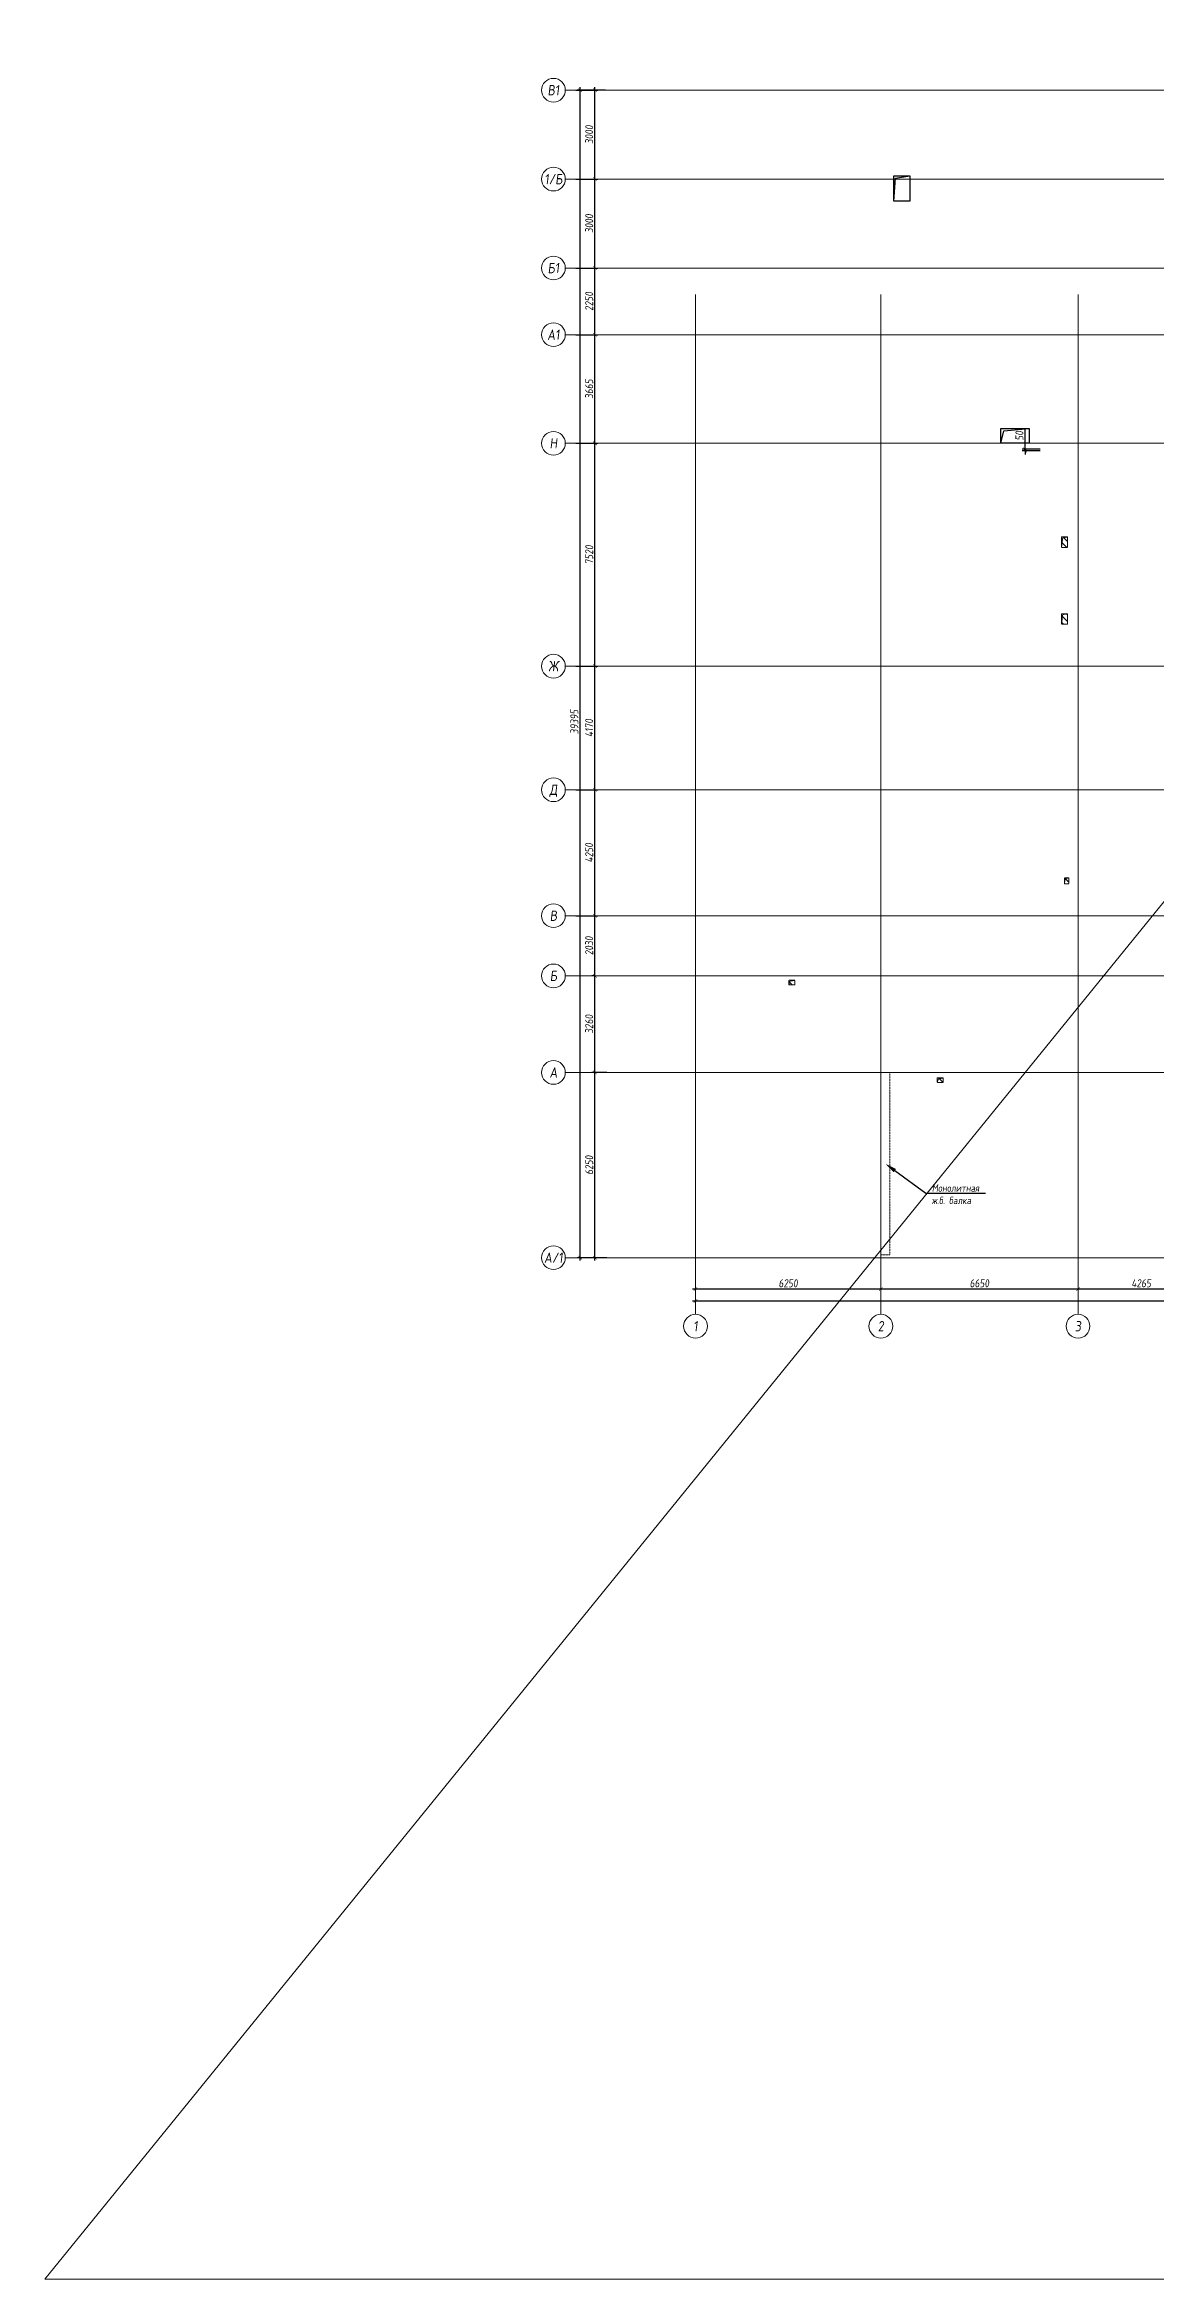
# Model space of a CAD drawing. Header units: millimetres. Extents: x -233751 to 529254, y -907864 to 285890.
# Drawn here: x -233751 to -196299, y 20733 to 96137 of the extents above; entities that cross this region are included whole.
import ezdxf
from ezdxf import colors
from ezdxf.entities.mleader import LeaderData, LeaderLine
from ezdxf.enums import TextEntityAlignment as Align
from ezdxf.math import Vec2, Vec3

# ---------------------------------------------------------------- set-up
doc = ezdxf.new("R2010")
doc.units = ezdxf.units.MM
doc.linetypes.add('ADSK_Штриховая_ш2 п1', pattern=[3, 2, -1])
doc.linetypes.add('осевая', pattern=[2, 1.25, -0.25, 0.25, -0.25])
doc.layers.get('0').update_dxf_attribs({"lineweight": 30})
doc.layers.get('Defpoints').update_dxf_attribs({"lineweight": 0})
for name, color, linetype, lineweight in [('КР_БалкиЖБ', 7, 'ADSK_Штриховая_ш2 п1', 5), ('КР_Новые отверстия', 5, 'Continuous', 30), ('КР_Оси', 7, 'Continuous', 5), ('КР_Размеры отверстия', 7, 'Continuous', 5), ('КР_Сущ отверстия', 6, 'Continuous', 15), ('КР_Тонкая', 250, 'Continuous', 0)]:
    doc.layers.add(name, color=color, linetype=linetype, lineweight=lineweight)
doc.styles.add('ISOCPEUR', font='isocpeur.ttf', dxfattribs={"width": 0.85, "oblique": 7})
doc.dimstyles.new('R_100', dxfattribs={"dimtxt": 270, "dimasz": 120, "dimexe": 100, "dimexo": 100, "dimgap": 60, "dimtad": 1, "dimdec": 0, "dimrnd": 5, "dimzin": 0, "dimdsep": 46, "dimtxsty": 'ISOCPEUR', "dimblk": 'ARCHTICK', "dimcen": 0, "dimdle": 100, "dimclrd": 256, "dimclre": 256, "dimclrt": 256, "dimadec": 0, "dimazin": 0, "dimtfac": 2, "dimtdec": 0, "dimtmove": 0, "dimatfit": 3, "dimfxl": 1, "dimtvp": 3, "dimtfill": 1, "dimtolj": 1, "dimtzin": 0, "dimarcsym": 0})

# ---------------------------------------------------------------- blocks, each defined once
blk = doc.blocks.new('*U2082')
at = {"color": 0, "linetype": 'Continuous', "lineweight": -2}
blk.add_line((-74924, 0), (-75424, 0), dxfattribs=at)
at = {"color": 0, "linetype": 'ByBlock', "lineweight": -2, "ltscale": 10}
blk.add_line((0, 0), (-74924, 0), dxfattribs=at)
at = {"color": 0, "linetype": 'Continuous', "lineweight": -2}
blk.add_circle((-75824, 0), 400, dxfattribs=at)
at = {"color": 0, "linetype": 'Continuous', "lineweight": -2, "style": 'ISOCPEUR', "oblique": 7, "width": 0.856383}
blk.add_text('А', height=347, dxfattribs=at).set_placement((-75824, 0), align=Align.MIDDLE_CENTER)
blk = doc.blocks.new('*U2083')
at = {"color": 0, "linetype": 'Continuous', "lineweight": -2}
blk.add_line((-74924, 0), (-75424, 0), dxfattribs=at)
at = {"color": 0, "linetype": 'ByBlock', "lineweight": -2, "ltscale": 10}
blk.add_line((0, 0), (-74924, 0), dxfattribs=at)
at = {"color": 0, "linetype": 'Continuous', "lineweight": -2}
blk.add_circle((-75824, 0), 400, dxfattribs=at)
at = {"color": 0, "linetype": 'Continuous', "lineweight": -2, "style": 'ISOCPEUR', "oblique": 7, "width": 0.856383}
blk.add_text('Б', height=347, dxfattribs=at).set_placement((-75824, 0), align=Align.MIDDLE_CENTER)
blk = doc.blocks.new('*U2084')
at = {"color": 0, "linetype": 'Continuous', "lineweight": -2}
blk.add_line((-74924, 0), (-75424, 0), dxfattribs=at)
at = {"color": 0, "linetype": 'ByBlock', "lineweight": -2, "ltscale": 10}
blk.add_line((0, 0), (-74924, 0), dxfattribs=at)
at = {"color": 0, "linetype": 'Continuous', "lineweight": -2}
blk.add_circle((-75824, 0), 400, dxfattribs=at)
at = {"color": 0, "linetype": 'Continuous', "lineweight": -2, "style": 'ISOCPEUR', "oblique": 7, "width": 0.856383}
blk.add_text('В', height=347, dxfattribs=at).set_placement((-75824, 0), align=Align.MIDDLE_CENTER)
blk = doc.blocks.new('*U2085')
at = {"color": 0, "linetype": 'Continuous', "lineweight": -2}
blk.add_line((-74924, 0), (-75424, 0), dxfattribs=at)
at = {"color": 0, "linetype": 'ByBlock', "lineweight": -2, "ltscale": 10}
blk.add_line((0, 0), (-74924, 0), dxfattribs=at)
at = {"color": 0, "linetype": 'Continuous', "lineweight": -2}
blk.add_circle((-75824, 0), 400, dxfattribs=at)
at = {"color": 0, "linetype": 'Continuous', "lineweight": -2, "style": 'ISOCPEUR', "oblique": 7, "width": 0.856383}
blk.add_text('Д', height=347, dxfattribs=at).set_placement((-75824, 0), align=Align.MIDDLE_CENTER)
blk = doc.blocks.new('*U2086')
at = {"color": 0, "linetype": 'Continuous', "lineweight": -2}
blk.add_line((-74924, 0), (-75424, 0), dxfattribs=at)
at = {"color": 0, "linetype": 'ByBlock', "lineweight": -2, "ltscale": 10}
blk.add_line((0, 0), (-74924, 0), dxfattribs=at)
at = {"color": 0, "linetype": 'Continuous', "lineweight": -2}
blk.add_circle((-75824, 0), 400, dxfattribs=at)
at = {"color": 0, "linetype": 'Continuous', "lineweight": -2, "style": 'ISOCPEUR', "oblique": 7, "width": 0.856383}
blk.add_text('Ж', height=347, dxfattribs=at).set_placement((-75824, 0), align=Align.MIDDLE_CENTER)
blk = doc.blocks.new('*U2087')
at = {"color": 0, "linetype": 'Continuous', "lineweight": -2}
blk.add_line((-74924, 0), (-75424, 0), dxfattribs=at)
at = {"color": 0, "linetype": 'ByBlock', "lineweight": -2, "ltscale": 10}
blk.add_line((0, 0), (-74924, 0), dxfattribs=at)
at = {"color": 0, "linetype": 'Continuous', "lineweight": -2}
blk.add_circle((-75824, 0), 400, dxfattribs=at)
at = {"color": 0, "linetype": 'Continuous', "lineweight": -2, "style": 'ISOCPEUR', "oblique": 7, "width": 0.856383}
blk.add_text('Н', height=347, dxfattribs=at).set_placement((-75824, 0), align=Align.MIDDLE_CENTER)
blk = doc.blocks.new('*U2088')
at = {"color": 0, "linetype": 'Continuous', "lineweight": -2}
blk.add_line((-74924, 0), (-75424, 0), dxfattribs=at)
at = {"color": 0, "linetype": 'ByBlock', "lineweight": -2, "ltscale": 10}
blk.add_line((0, 0), (-74924, 0), dxfattribs=at)
at = {"color": 0, "linetype": 'Continuous', "lineweight": -2}
blk.add_circle((-75824, 0), 400, dxfattribs=at)
at = {"color": 0, "linetype": 'Continuous', "lineweight": -2, "style": 'ISOCPEUR', "oblique": 7, "width": 0.856383}
blk.add_text('А1', height=347.4, dxfattribs=at).set_placement((-75824, 0), align=Align.MIDDLE_CENTER)
blk = doc.blocks.new('*U2089')
at = {"color": 0, "linetype": 'Continuous', "lineweight": -2}
blk.add_line((-74924, 0), (-75424, 0), dxfattribs=at)
at = {"color": 0, "linetype": 'ByBlock', "lineweight": -2, "ltscale": 10}
blk.add_line((0, 0), (-74924, 0), dxfattribs=at)
at = {"color": 0, "linetype": 'Continuous', "lineweight": -2}
blk.add_circle((-75824, 0), 400, dxfattribs=at)
at = {"color": 0, "linetype": 'Continuous', "lineweight": -2, "style": 'ISOCPEUR', "oblique": 7, "width": 0.856383}
blk.add_text('Б1', height=347.4, dxfattribs=at).set_placement((-75824, 0), align=Align.MIDDLE_CENTER)
blk = doc.blocks.new('*U2090')
at = {"color": 0, "linetype": 'Continuous', "lineweight": -2}
blk.add_line((-74924, 0), (-75424, 0), dxfattribs=at)
at = {"color": 0, "linetype": 'ByBlock', "lineweight": -2, "ltscale": 10}
blk.add_line((0, 0), (-74924, 0), dxfattribs=at)
at = {"color": 0, "linetype": 'Continuous', "lineweight": -2}
blk.add_circle((-75824, 0), 400, dxfattribs=at)
at = {"color": 0, "linetype": 'Continuous', "lineweight": -2, "style": 'ISOCPEUR', "oblique": 7, "width": 0.856383}
blk.add_text('1/Б', height=347.4, dxfattribs=at).set_placement((-75824, 0), align=Align.MIDDLE_CENTER)
blk = doc.blocks.new('*U2091')
at = {"color": 0, "linetype": 'Continuous', "lineweight": -2}
blk.add_line((-74924, 0), (-75424, 0), dxfattribs=at)
at = {"color": 0, "linetype": 'ByBlock', "lineweight": -2, "ltscale": 10}
blk.add_line((0, 0), (-74924, 0), dxfattribs=at)
at = {"color": 0, "linetype": 'Continuous', "lineweight": -2}
blk.add_circle((-75824, 0), 400, dxfattribs=at)
at = {"color": 0, "linetype": 'Continuous', "lineweight": -2, "style": 'ISOCPEUR', "oblique": 7, "width": 0.856383}
blk.add_text('В1', height=347.4, dxfattribs=at).set_placement((-75824, 0), align=Align.MIDDLE_CENTER)
blk = doc.blocks.new('*U2092')
at = {"color": 0, "linetype": 'Continuous', "lineweight": -2}
blk.add_line((-74924, 0), (-75424, 0), dxfattribs=at)
at = {"color": 0, "linetype": 'ByBlock', "lineweight": -2, "ltscale": 10}
blk.add_line((0, 0), (-74924, 0), dxfattribs=at)
at = {"color": 0, "linetype": 'Continuous', "lineweight": -2}
blk.add_circle((-75824, 0), 400, dxfattribs=at)
at = {"color": 0, "linetype": 'Continuous', "lineweight": -2, "style": 'ISOCPEUR', "oblique": 7, "width": 0.856383}
blk.add_text('А/1', height=347.4, dxfattribs=at).set_placement((-75824, 0), align=Align.MIDDLE_CENTER)
blk = doc.blocks.new('*U2093')
at = {"color": 0, "linetype": 'ByBlock', "lineweight": -2, "ltscale": 10}
blk.add_line((0, 0), (0, -34307), dxfattribs=at)
at = {"color": 0, "linetype": 'Continuous', "lineweight": -2}
blk.add_line((0, -34307), (0, -34407), dxfattribs=at)
blk.add_circle((0, -34807), 400, dxfattribs=at)
at = {"color": 0, "linetype": 'Continuous', "lineweight": -2, "style": 'ISOCPEUR', "oblique": 7, "width": 0.856383}
blk.add_text('1', height=347, dxfattribs=at).set_placement((0, -34807), align=Align.MIDDLE_CENTER)
blk = doc.blocks.new('*U2094')
at = {"color": 0, "linetype": 'ByBlock', "lineweight": -2, "ltscale": 10}
blk.add_line((0, 0), (0, -34307), dxfattribs=at)
at = {"color": 0, "linetype": 'Continuous', "lineweight": -2}
blk.add_line((0, -34307), (0, -34407), dxfattribs=at)
blk.add_circle((0, -34807), 400, dxfattribs=at)
at = {"color": 0, "linetype": 'Continuous', "lineweight": -2, "style": 'ISOCPEUR', "oblique": 7, "width": 0.856383}
blk.add_text('2', height=347, dxfattribs=at).set_placement((0, -34807), align=Align.MIDDLE_CENTER)
blk = doc.blocks.new('*U2095')
at = {"color": 0, "linetype": 'ByBlock', "lineweight": -2, "ltscale": 10}
blk.add_line((0, 0), (0, -34307), dxfattribs=at)
at = {"color": 0, "linetype": 'Continuous', "lineweight": -2}
blk.add_line((0, -34307), (0, -34407), dxfattribs=at)
blk.add_circle((0, -34807), 400, dxfattribs=at)
at = {"color": 0, "linetype": 'Continuous', "lineweight": -2, "style": 'ISOCPEUR', "oblique": 7, "width": 0.856383}
blk.add_text('3', height=347, dxfattribs=at).set_placement((0, -34807), align=Align.MIDDLE_CENTER)
blk = doc.blocks.new('_ArchTick')
at = {"color": 0, "linetype": 'ByBlock', "const_width": 0.15}
blk.add_lwpolyline([(-0.5, -0.5), (0.5, 0.5)], dxfattribs=at)
blk = doc.blocks.new('*D752')
at = {"layer": 'Defpoints', "color": 0, "transparency": 16777216}
for p in [(-215195, 61456), (-214692, 61456), (-214692, 55206)]:
    blk.add_point(p, dxfattribs=at)
at = {"layer": 'КР_Оси', "lineweight": -2, "transparency": 16777216}
for p, q in [((-214792, 61456), (-215295, 61456)), ((-215195, 55106), (-215195, 61556)), ((-214792, 55206), (-215295, 55206))]:
    blk.add_line(p, q, dxfattribs=at)
at = {"layer": 'КР_Оси', "lineweight": -2, "transparency": 16777216, "xscale": 120, "yscale": 120, "zscale": 120}
for p, rotation in [((-215195, 61456), 90), ((-215195, 55206), 270)]:
    blk.add_blockref('_ArchTick', p, dxfattribs=dict(at, rotation=rotation))
at = {"layer": 'КР_Оси', "transparency": 16777216, "insert": (-215390, 58331), "char_height": 270, "attachment_point": 5, "rotation": 90, "style": 'ISOCPEUR', "bg_fill": 3, "box_fill_scale": 1.1, "bg_fill_color": 256, "bg_fill_true_color": 13158600, "bg_fill_transparency": 0}
blk.add_mtext('\\A1;6250', dxfattribs=at)
blk = doc.blocks.new('*D753')
at = {"layer": 'Defpoints', "color": 0, "transparency": 16777216}
for p in [(-215695, 94601), (-214742, 94601), (-214692, 55206)]:
    blk.add_point(p, dxfattribs=at)
at = {"layer": 'КР_Оси', "lineweight": -2, "transparency": 16777216}
for p, q in [((-214842, 94601), (-215795, 94601)), ((-215695, 55106), (-215695, 94701)), ((-214792, 55206), (-215795, 55206))]:
    blk.add_line(p, q, dxfattribs=at)
at = {"layer": 'КР_Оси', "lineweight": -2, "transparency": 16777216, "xscale": 120, "yscale": 120, "zscale": 120}
for p, rotation in [((-215695, 94601), 90), ((-215695, 55206), 270)]:
    blk.add_blockref('_ArchTick', p, dxfattribs=dict(at, rotation=rotation))
at = {"layer": 'КР_Оси', "transparency": 16777216, "insert": (-215890, 73288), "char_height": 270, "attachment_point": 5, "rotation": 90, "style": 'ISOCPEUR', "bg_fill": 3, "box_fill_scale": 1.1, "bg_fill_color": 256, "bg_fill_true_color": 13158600, "bg_fill_transparency": 0}
blk.add_mtext('\\A1;39395', dxfattribs=at)
blk = doc.blocks.new('*D754')
at = {"layer": 'Defpoints', "color": 0, "transparency": 16777216}
for p in [(-215195, 64716), (-215095, 64716), (-214692, 61456)]:
    blk.add_point(p, dxfattribs=at)
at = {"layer": 'КР_Оси', "lineweight": -2, "transparency": 16777216}
for p, q in [((-215195, 64716), (-215295, 64716)), ((-215195, 61356), (-215195, 64816)), ((-214792, 61456), (-215295, 61456))]:
    blk.add_line(p, q, dxfattribs=at)
at = {"layer": 'КР_Оси', "lineweight": -2, "transparency": 16777216, "xscale": 120, "yscale": 120, "zscale": 120}
for p, rotation in [((-215195, 64716), 90), ((-215195, 61456), 270)]:
    blk.add_blockref('_ArchTick', p, dxfattribs=dict(at, rotation=rotation))
at = {"layer": 'КР_Оси', "transparency": 16777216, "insert": (-215390, 63086), "char_height": 270, "attachment_point": 5, "rotation": 90, "style": 'ISOCPEUR', "bg_fill": 3, "box_fill_scale": 1.1, "bg_fill_color": 256, "bg_fill_true_color": 13158600, "bg_fill_transparency": 0}
blk.add_mtext('\\A1;3260', dxfattribs=at)
blk = doc.blocks.new('*D755')
at = {"layer": 'Defpoints', "color": 0, "transparency": 16777216}
for p in [(-215945, 66746), (-215195, 66746), (-215095, 64716)]:
    blk.add_point(p, dxfattribs=at)
at = {"layer": 'КР_Оси', "lineweight": -2, "transparency": 16777216}
for p, q in [((-215845, 66746), (-215095, 66746)), ((-215195, 64616), (-215195, 66846)), ((-215195, 64716), (-215295, 64716))]:
    blk.add_line(p, q, dxfattribs=at)
at = {"layer": 'КР_Оси', "lineweight": -2, "transparency": 16777216, "xscale": 120, "yscale": 120, "zscale": 120}
for p, rotation in [((-215195, 66746), 90), ((-215195, 64716), 270)]:
    blk.add_blockref('_ArchTick', p, dxfattribs=dict(at, rotation=rotation))
at = {"layer": 'КР_Оси', "transparency": 16777216, "insert": (-215390, 65731), "char_height": 270, "attachment_point": 5, "rotation": 90, "style": 'ISOCPEUR', "bg_fill": 3, "box_fill_scale": 1.1, "bg_fill_color": 256, "bg_fill_true_color": 13158600, "bg_fill_transparency": 0}
blk.add_mtext('\\A1;2030', dxfattribs=at)
blk = doc.blocks.new('*D756')
at = {"layer": 'Defpoints', "color": 0, "transparency": 16777216}
for p in [(-215945, 70996), (-215195, 70996), (-215945, 66746)]:
    blk.add_point(p, dxfattribs=at)
at = {"layer": 'КР_Оси', "lineweight": -2, "transparency": 16777216}
for p, q in [((-215845, 70996), (-215095, 70996)), ((-215195, 66646), (-215195, 71096)), ((-215845, 66746), (-215095, 66746))]:
    blk.add_line(p, q, dxfattribs=at)
at = {"layer": 'КР_Оси', "lineweight": -2, "transparency": 16777216, "xscale": 120, "yscale": 120, "zscale": 120}
for p, rotation in [((-215195, 70996), 90), ((-215195, 66746), 270)]:
    blk.add_blockref('_ArchTick', p, dxfattribs=dict(at, rotation=rotation))
at = {"layer": 'КР_Оси', "transparency": 16777216, "insert": (-215390, 68871), "char_height": 270, "attachment_point": 5, "rotation": 90, "style": 'ISOCPEUR', "bg_fill": 3, "box_fill_scale": 1.1, "bg_fill_color": 256, "bg_fill_true_color": 13158600, "bg_fill_transparency": 0}
blk.add_mtext('\\A1;4250', dxfattribs=at)
blk = doc.blocks.new('*D757')
at = {"layer": 'Defpoints', "color": 0, "transparency": 16777216}
for p in [(-215945, 75166), (-215195, 75166), (-215945, 70996)]:
    blk.add_point(p, dxfattribs=at)
at = {"layer": 'КР_Оси', "lineweight": -2, "transparency": 16777216}
for p, q in [((-215845, 75166), (-215095, 75166)), ((-215195, 70896), (-215195, 75266)), ((-215845, 70996), (-215095, 70996))]:
    blk.add_line(p, q, dxfattribs=at)
at = {"layer": 'КР_Оси', "lineweight": -2, "transparency": 16777216, "xscale": 120, "yscale": 120, "zscale": 120}
for p, rotation in [((-215195, 75166), 90), ((-215195, 70996), 270)]:
    blk.add_blockref('_ArchTick', p, dxfattribs=dict(at, rotation=rotation))
at = {"layer": 'КР_Оси', "transparency": 16777216, "insert": (-215390, 73081), "char_height": 270, "attachment_point": 5, "rotation": 90, "style": 'ISOCPEUR', "bg_fill": 3, "box_fill_scale": 1.1, "bg_fill_color": 256, "bg_fill_true_color": 13158600, "bg_fill_transparency": 0}
blk.add_mtext('\\A1;4170', dxfattribs=at)
blk = doc.blocks.new('*D758')
at = {"layer": 'Defpoints', "color": 0, "transparency": 16777216}
for p in [(-215945, 82686), (-215195, 82686), (-215945, 75166)]:
    blk.add_point(p, dxfattribs=at)
at = {"layer": 'КР_Оси', "lineweight": -2, "transparency": 16777216}
for p, q in [((-215845, 82686), (-215095, 82686)), ((-215195, 75066), (-215195, 82786)), ((-215845, 75166), (-215095, 75166))]:
    blk.add_line(p, q, dxfattribs=at)
at = {"layer": 'КР_Оси', "lineweight": -2, "transparency": 16777216, "xscale": 120, "yscale": 120, "zscale": 120}
for p, rotation in [((-215195, 82686), 90), ((-215195, 75166), 270)]:
    blk.add_blockref('_ArchTick', p, dxfattribs=dict(at, rotation=rotation))
at = {"layer": 'КР_Оси', "transparency": 16777216, "insert": (-215390, 78926), "char_height": 270, "attachment_point": 5, "rotation": 90, "style": 'ISOCPEUR', "bg_fill": 3, "box_fill_scale": 1.1, "bg_fill_color": 256, "bg_fill_true_color": 13158600, "bg_fill_transparency": 0}
blk.add_mtext('\\A1;7520', dxfattribs=at)
blk = doc.blocks.new('*D759')
at = {"layer": 'Defpoints', "color": 0, "transparency": 16777216}
for p in [(-215945, 86351), (-215195, 86351), (-215945, 82686)]:
    blk.add_point(p, dxfattribs=at)
at = {"layer": 'КР_Оси', "lineweight": -2, "transparency": 16777216}
for p, q in [((-215845, 86351), (-215095, 86351)), ((-215195, 82586), (-215195, 86451)), ((-215845, 82686), (-215095, 82686))]:
    blk.add_line(p, q, dxfattribs=at)
at = {"layer": 'КР_Оси', "lineweight": -2, "transparency": 16777216, "xscale": 120, "yscale": 120, "zscale": 120}
for p, rotation in [((-215195, 86351), 90), ((-215195, 82686), 270)]:
    blk.add_blockref('_ArchTick', p, dxfattribs=dict(at, rotation=rotation))
at = {"layer": 'КР_Оси', "transparency": 16777216, "insert": (-215390, 84518), "char_height": 270, "attachment_point": 5, "rotation": 90, "style": 'ISOCPEUR', "bg_fill": 3, "box_fill_scale": 1.1, "bg_fill_color": 256, "bg_fill_true_color": 13158600, "bg_fill_transparency": 0}
blk.add_mtext('\\A1;3665', dxfattribs=at)
blk = doc.blocks.new('*D760')
at = {"layer": 'Defpoints', "color": 0, "transparency": 16777216}
for p in [(-215945, 88601), (-215195, 88601), (-215945, 86351)]:
    blk.add_point(p, dxfattribs=at)
at = {"layer": 'КР_Оси', "lineweight": -2, "transparency": 16777216}
for p, q in [((-215845, 88601), (-215095, 88601)), ((-215195, 86251), (-215195, 88701)), ((-215845, 86351), (-215095, 86351))]:
    blk.add_line(p, q, dxfattribs=at)
at = {"layer": 'КР_Оси', "lineweight": -2, "transparency": 16777216, "xscale": 120, "yscale": 120, "zscale": 120}
for p, rotation in [((-215195, 88601), 90), ((-215195, 86351), 270)]:
    blk.add_blockref('_ArchTick', p, dxfattribs=dict(at, rotation=rotation))
at = {"layer": 'КР_Оси', "transparency": 16777216, "insert": (-215390, 87476), "char_height": 270, "attachment_point": 5, "rotation": 90, "style": 'ISOCPEUR', "bg_fill": 3, "box_fill_scale": 1.1, "bg_fill_color": 256, "bg_fill_true_color": 13158600, "bg_fill_transparency": 0}
blk.add_mtext('\\A1;2250', dxfattribs=at)
blk = doc.blocks.new('*D761')
at = {"layer": 'Defpoints', "color": 0, "transparency": 16777216}
for p in [(-215945, 91601), (-215195, 91601), (-215945, 88601)]:
    blk.add_point(p, dxfattribs=at)
at = {"layer": 'КР_Оси', "lineweight": -2, "transparency": 16777216}
for p, q in [((-215845, 91601), (-215095, 91601)), ((-215195, 88501), (-215195, 91701)), ((-215845, 88601), (-215095, 88601))]:
    blk.add_line(p, q, dxfattribs=at)
at = {"layer": 'КР_Оси', "lineweight": -2, "transparency": 16777216, "xscale": 120, "yscale": 120, "zscale": 120}
for p, rotation in [((-215195, 91601), 90), ((-215195, 88601), 270)]:
    blk.add_blockref('_ArchTick', p, dxfattribs=dict(at, rotation=rotation))
at = {"layer": 'КР_Оси', "transparency": 16777216, "insert": (-215390, 90101), "char_height": 270, "attachment_point": 5, "rotation": 90, "style": 'ISOCPEUR', "bg_fill": 3, "box_fill_scale": 1.1, "bg_fill_color": 256, "bg_fill_true_color": 13158600, "bg_fill_transparency": 0}
blk.add_mtext('\\A1;3000', dxfattribs=at)
blk = doc.blocks.new('*D762')
at = {"layer": 'Defpoints', "color": 0, "transparency": 16777216}
for p in [(-215945, 94601), (-215195, 94601), (-215945, 91601)]:
    blk.add_point(p, dxfattribs=at)
at = {"layer": 'КР_Оси', "lineweight": -2, "transparency": 16777216}
for p, q in [((-215845, 94601), (-215095, 94601)), ((-215195, 91501), (-215195, 94701)), ((-215845, 91601), (-215095, 91601))]:
    blk.add_line(p, q, dxfattribs=at)
at = {"layer": 'КР_Оси', "lineweight": -2, "transparency": 16777216, "xscale": 120, "yscale": 120, "zscale": 120}
for p, rotation in [((-215195, 94601), 90), ((-215195, 91601), 270)]:
    blk.add_blockref('_ArchTick', p, dxfattribs=dict(at, rotation=rotation))
at = {"layer": 'КР_Оси', "transparency": 16777216, "insert": (-215390, 93101), "char_height": 270, "attachment_point": 5, "rotation": 90, "style": 'ISOCPEUR', "bg_fill": 3, "box_fill_scale": 1.1, "bg_fill_color": 256, "bg_fill_true_color": 13158600, "bg_fill_transparency": 0}
blk.add_mtext('\\A1;3000', dxfattribs=at)
blk = doc.blocks.new('*D763')
at = {"layer": 'Defpoints', "color": 0, "transparency": 16777216}
for p in [(-211804, 53745), (-143389, 53745), (-143389, 53745)]:
    blk.add_point(p, dxfattribs=at)
at = {"layer": 'КР_Оси', "lineweight": -2, "transparency": 16777216}
blk.add_line((-211904, 53745), (-143289, 53745), dxfattribs=at)
at = {"layer": 'КР_Оси', "lineweight": -2, "transparency": 16777216, "xscale": 120, "yscale": 120, "zscale": 120, "rotation": 180}
blk.add_blockref('_ArchTick', (-211804, 53745), dxfattribs=at)
at = {"layer": 'КР_Оси', "lineweight": -2, "transparency": 16777216, "xscale": 120, "yscale": 120, "zscale": 120}
blk.add_blockref('_ArchTick', (-143389, 53745), dxfattribs=at)
at = {"layer": 'КР_Оси', "transparency": 16777216, "insert": (-175903, 53940), "char_height": 270, "attachment_point": 5, "style": 'ISOCPEUR', "bg_fill": 3, "box_fill_scale": 1.1, "bg_fill_color": 256, "bg_fill_true_color": 13158600, "bg_fill_transparency": 0}
blk.add_mtext('\\A1;68415', dxfattribs=at)
blk = doc.blocks.new('*D773')
at = {"layer": 'Defpoints', "color": 0, "transparency": 16777216}
for p in [(-198904, 54147), (-198904, 54147), (-194639, 54147)]:
    blk.add_point(p, dxfattribs=at)
at = {"layer": 'КР_Оси', "lineweight": -2, "transparency": 16777216}
blk.add_line((-194539, 54147), (-199004, 54147), dxfattribs=at)
at = {"layer": 'КР_Оси', "lineweight": -2, "transparency": 16777216, "xscale": 120, "yscale": 120, "zscale": 120, "rotation": 180}
blk.add_blockref('_ArchTick', (-198904, 54147), dxfattribs=at)
at = {"layer": 'КР_Оси', "lineweight": -2, "transparency": 16777216, "xscale": 120, "yscale": 120, "zscale": 120}
blk.add_blockref('_ArchTick', (-194639, 54147), dxfattribs=at)
at = {"layer": 'КР_Оси', "transparency": 16777216, "insert": (-196771, 54342), "char_height": 270, "attachment_point": 5, "style": 'ISOCPEUR', "bg_fill": 3, "box_fill_scale": 1.1, "bg_fill_color": 256, "bg_fill_true_color": 13158600, "bg_fill_transparency": 0}
blk.add_mtext('\\A1;4265', dxfattribs=at)
blk = doc.blocks.new('*D774')
at = {"layer": 'Defpoints', "color": 0, "transparency": 16777216}
for p in [(-205554, 54147), (-205554, 54147), (-198904, 54147)]:
    blk.add_point(p, dxfattribs=at)
at = {"layer": 'КР_Оси', "lineweight": -2, "transparency": 16777216}
blk.add_line((-198804, 54147), (-205654, 54147), dxfattribs=at)
at = {"layer": 'КР_Оси', "lineweight": -2, "transparency": 16777216, "xscale": 120, "yscale": 120, "zscale": 120, "rotation": 180}
blk.add_blockref('_ArchTick', (-205554, 54147), dxfattribs=at)
at = {"layer": 'КР_Оси', "lineweight": -2, "transparency": 16777216, "xscale": 120, "yscale": 120, "zscale": 120}
blk.add_blockref('_ArchTick', (-198904, 54147), dxfattribs=at)
at = {"layer": 'КР_Оси', "transparency": 16777216, "insert": (-202229, 54342), "char_height": 270, "attachment_point": 5, "style": 'ISOCPEUR', "bg_fill": 3, "box_fill_scale": 1.1, "bg_fill_color": 256, "bg_fill_true_color": 13158600, "bg_fill_transparency": 0}
blk.add_mtext('\\A1;6650', dxfattribs=at)
blk = doc.blocks.new('*D775')
at = {"layer": 'Defpoints', "color": 0, "transparency": 16777216}
for p in [(-211804, 54147), (-211804, 54147), (-205554, 54147)]:
    blk.add_point(p, dxfattribs=at)
at = {"layer": 'КР_Оси', "lineweight": -2, "transparency": 16777216}
blk.add_line((-205454, 54147), (-211904, 54147), dxfattribs=at)
at = {"layer": 'КР_Оси', "lineweight": -2, "transparency": 16777216, "xscale": 120, "yscale": 120, "zscale": 120, "rotation": 180}
blk.add_blockref('_ArchTick', (-211804, 54147), dxfattribs=at)
at = {"layer": 'КР_Оси', "lineweight": -2, "transparency": 16777216, "xscale": 120, "yscale": 120, "zscale": 120}
blk.add_blockref('_ArchTick', (-205554, 54147), dxfattribs=at)
at = {"layer": 'КР_Оси', "transparency": 16777216, "insert": (-208679, 54342), "char_height": 270, "attachment_point": 5, "style": 'ISOCPEUR', "bg_fill": 3, "box_fill_scale": 1.1, "bg_fill_color": 256, "bg_fill_true_color": 13158600, "bg_fill_transparency": 0}
blk.add_mtext('\\A1;6250', dxfattribs=at)
blk = doc.blocks.new('*D1094')
at = {"layer": 'Defpoints', "color": 0, "transparency": 16777216}
for p in [(-200077, 82486), (-200077, 82433)]:
    blk.add_point(p, dxfattribs=at)
at = {"layer": 'КР_Размеры отверстия', "lineweight": -2, "transparency": 16777216}
for p, q in [((-200686, 82486), (-200686, 83154)), ((-200177, 82486), (-200786, 82486)), ((-200177, 82433), (-200786, 82433)), ((-200686, 82433), (-200686, 82486)), ((-200686, 82433), (-200686, 82313))]:
    blk.add_line(p, q, dxfattribs=at)
at = {"layer": 'КР_Размеры отверстия', "lineweight": -2, "transparency": 16777216, "xscale": 120, "yscale": 120, "zscale": 120}
for p, rotation in [((-200686, 82486), 270), ((-200686, 82433), 90)]:
    blk.add_blockref('_ArchTick', p, dxfattribs=dict(at, rotation=rotation))
at = {"layer": 'КР_Размеры отверстия', "transparency": 16777216, "insert": (-200881, 82940), "char_height": 270, "attachment_point": 5, "rotation": 90, "style": 'ISOCPEUR', "bg_fill": 3, "box_fill_scale": 1.1, "bg_fill_color": 256, "bg_fill_true_color": 13158600, "bg_fill_transparency": 0}
blk.add_mtext('\\A1;50', dxfattribs=at)
at = {"layer": 'Defpoints', "color": 0, "transparency": 16777216}
blk.add_point((-200686, 82486), dxfattribs=at)

msp = doc.modelspace()

# ---------------------------------------------------------------- hatches: boundary and pattern name
at = {"layer": 'КР_Сущ отверстия'}
h = msp.add_hatch(dxfattribs=at)
h.set_pattern_fill('ANSI31', scale=50, angle=90)
h.paths.add_polyline_path([(-199258.9, 79525.7), (-199458.9, 79525.7), (-199458.9, 79175.7), (-199258.9, 79175.7)])
h = msp.add_hatch(dxfattribs=at)
h.set_pattern_fill('ANSI31', scale=50, angle=90)
h.paths.add_polyline_path([(-199258.9, 76935.7), (-199458.9, 76935.7), (-199458.9, 76585.7), (-199258.9, 76585.7)])
h = msp.add_hatch(dxfattribs=at)
h.set_pattern_fill('ANSI31', scale=50, angle=90)
h.paths.add_polyline_path([(-199213.9, 68025.7), (-199363.9, 68025.7), (-199363.9, 67825.7), (-199213.9, 67825.7)])
h = msp.add_hatch(dxfattribs=at)
h.set_pattern_fill('ANSI31', scale=50, angle=90)
h.paths.add_polyline_path([(-208453.9, 64565.7), (-208653.9, 64565.7), (-208653.9, 64415.7), (-208453.9, 64415.7)])
h = msp.add_hatch(dxfattribs=at)
h.set_pattern_fill('ANSI31', scale=50, angle=90)
h.paths.add_polyline_path([(-203453.9, 61270.7), (-203653.9, 61270.7), (-203653.9, 61120.7), (-203453.9, 61120.7)])

# ---------------------------------------------------------------- linework, layer by layer
at = {"layer": 'КР_БалкиЖБ', "ltscale": 2}
msp.add_lwpolyline([(-205553.9, 55305.7), (-205553.9, 61455.7), (-205253.9, 61455.7), (-205253.9, 55305.7)], close=True, dxfattribs=at)
at = {"layer": 'КР_Новые отверстия'}
for points in [[(-205121.4, 91710.7), (-204571.4, 91710.7), (-204571.4, 90860.7), (-205121.4, 90860.7)], [(-201504, 83188.1), (-200554, 83188.1), (-200554, 82685.7), (-201504, 82685.7)]]:
    msp.add_lwpolyline(points, close=True, dxfattribs=at)
for points in [[(-205121.4, 90860.7), (-205055.4, 91634.3), (-204571.4, 91710.7)], [(-201504, 82685.7), (-201405.8, 83108.8), (-200554, 83188.1)]]:
    msp.add_lwpolyline(points, dxfattribs=at)
at = {"layer": 'КР_Сущ отверстия', "linetype": 'ADSK_Штриховая_ш2 п1', "ltscale": 0.3}
for points in [[(-199258.9, 79175.7), (-199458.9, 79175.7), (-199458.9, 79525.7), (-199258.9, 79525.7)], [(-199258.9, 76585.7), (-199458.9, 76585.7), (-199458.9, 76935.7), (-199258.9, 76935.7)], [(-199213.9, 67825.7), (-199363.9, 67825.7), (-199363.9, 68025.7), (-199213.9, 68025.7)], [(-208653.9, 64565.7), (-208453.9, 64565.7), (-208453.9, 64415.7), (-208653.9, 64415.7)], [(-203653.9, 61270.7), (-203453.9, 61270.7), (-203453.9, 61120.7), (-203653.9, 61120.7)]]:
    msp.add_lwpolyline(points, close=True, dxfattribs=at)
for points in [[(-199458.9, 79175.7), (-199421.1, 79498.4), (-199258.9, 79525.7)], [(-199458.9, 76585.7), (-199424.8, 76901.3), (-199258.9, 76935.7)], [(-199363.9, 67825.7), (-199333, 67999.1), (-199213.9, 68025.7)], [(-208653.9, 64415.7), (-208618.2, 64541.6), (-208453.9, 64565.7)], [(-203653.9, 61120.7), (-203612.8, 61240), (-203453.9, 61270.7)]]:
    msp.add_lwpolyline(points, dxfattribs=at)

# ---------------------------------------------------------------- block references
at = {"layer": 'КР_Оси', "linetype": 'осевая'}
for name, p in [('*U2091', (-140770.4, 94600.7)), ('*U2090', (-140770.4, 91600.7)), ('*U2089', (-140770.4, 88600.7)), ('*U2093', (-211803.9, 87701.9)), ('*U2094', (-205553.9, 87701.9)), ('*U2095', (-198903.9, 87701.9)), ('*U2088', (-140770.4, 86350.7)), ('*U2087', (-140770.4, 82685.7)), ('*U2086', (-140770.4, 75165.7)), ('*U2085', (-140770.4, 70995.7)), ('*U2084', (-140770.4, 66745.7)), ('*U2083', (-140770.4, 64715.7)), ('*U2082', (-140770.4, 61455.7)), ('*U2092', (-140770.4, 55205.7))]:
    msp.add_blockref(name, p, dxfattribs=at)

# ---------------------------------------------------------------- leaders
at = {"layer": 'КР_Тонкая', "lineweight": 5}
ml = msp.add_multileader_mtext('Standard', dxfattribs=at)
ml.set_content('Монолитная\\Pж.б. балка', color=256, style='ISOCPEUR')
ml.set_leader_properties()
ml.build(insert=Vec2(0, 0))
ml.multileader.update_dxf_attribs({"has_dogleg": 0, "text_left_attachment_type": 6, "text_right_attachment_type": 6, "arrow_head_size": 400, "scale": 100})
ctx = ml.context
ctx.base_point, ctx.scale, ctx.char_height, ctx.arrow_head_size, ctx.landing_gap_size, ctx.plane_origin = Vec3(-204032.4, 57379.4), 100, 250, 400, 200, Vec3(-205403.9, 58380.7)
ctx.left_attachment, ctx.right_attachment = 6, 6
notes = []
notes.append((ctx, [(0, (1, 1, 0), (-204832.4, 57379.4), (1, 0), 800, [(0, [(-205403.9, 58380.7)], 0, [])])]))
ctx.mtext.insert, ctx.mtext.flow_direction = Vec3(-203832.4, 57679.4), 5
for ctx, leaders in notes:
    for number, flags, end, landing, length, lines in leaders:
        leader = LeaderData()
        leader.index, (leader.has_last_leader_line, leader.has_dogleg_vector, leader.attachment_direction) = number, flags
        leader.last_leader_point, leader.dogleg_vector, leader.dogleg_length = Vec3(end), Vec3(landing), length
        for number, points, colour, breaks in lines:
            line = LeaderLine()
            line.index, line.vertices, line.color, line.breaks = number, Vec3.list(points), colors.encode_raw_color(colour), breaks
            leader.lines.append(line)
        ctx.leaders.append(leader)

# ---------------------------------------------------------------- next in the draw order: dimensions: what is measured, and where the dimension line sits
at = {"layer": 'КР_Оси'}
dim = msp.add_linear_dim(base=(-215194.7, 61455.7), p1=(-214692.2, 55205.7), p2=(-214692.2, 61455.7), angle=90, dimstyle='R_100', override={"dimpost": '\\X'}, dxfattribs=at)
dim.commit()
dim.dimension.update_dxf_attribs({"geometry": '*D752', "text_midpoint": (-215389.7, 58330.7)})
dim = msp.add_linear_dim(base=(-143388.9, 53745), p1=(-211803.9, 53745), p2=(-143388.9, 53745), dimstyle='R_100', override={"dimpost": '\\X'}, dxfattribs=at)
dim.commit()
dim.dimension.update_dxf_attribs({"geometry": '*D763', "text_midpoint": (-175902.6, 53745), "dimtype": 160})
at = {"layer": 'КР_Размеры отверстия'}
dim = msp.add_linear_dim(base=(-200686.4, 82485.7), p1=(-200076.7, 82433.4), p2=(-200076.7, 82485.7), angle=90, dimstyle='R_100', override={"dimpost": '\\X'}, dxfattribs=at)
dim.commit()
dim.dimension.update_dxf_attribs({"geometry": '*D1094', "text_midpoint": (-200881.4, 82940)})

# ---------------------------------------------------------------- next in the draw order: dimensions: what is measured, and where the dimension line sits
at = {"layer": 'КР_Оси'}
dim = msp.add_linear_dim(base=(-215694.7, 94600.7), p1=(-214692.2, 55205.7), p2=(-214742.2, 94600.7), angle=90, dimstyle='R_100', override={"dimpost": '\\X'}, dxfattribs=at)
dim.commit()
dim.dimension.update_dxf_attribs({"geometry": '*D753', "text_midpoint": (-215694.7, 73287.6), "dimtype": 160})
dim = msp.add_linear_dim(base=(-198903.9, 54147.1), p1=(-194638.9, 54147.1), p2=(-198903.9, 54147.1), dimstyle='R_100', override={"dimpost": '\\X', "dimtmove": 1}, dxfattribs=at)
dim.commit()
dim.dimension.update_dxf_attribs({"geometry": '*D773', "text_midpoint": (-196771.4, 54342.1)})

# ---------------------------------------------------------------- next in the draw order: dimensions: what is measured, and where the dimension line sits
dim = msp.add_linear_dim(base=(-215194.7, 64715.7), p1=(-214692.2, 61455.7), p2=(-215094.7, 64715.7), angle=90, dimstyle='R_100', override={"dimpost": '\\X'}, dxfattribs=at)
dim.commit()
dim.dimension.update_dxf_attribs({"geometry": '*D754', "text_midpoint": (-215389.7, 63085.7)})
dim = msp.add_linear_dim(base=(-205553.9, 54147.1), p1=(-198903.9, 54147.1), p2=(-205553.9, 54147.1), dimstyle='R_100', override={"dimpost": '\\X', "dimtmove": 1}, dxfattribs=at)
dim.commit()
dim.dimension.update_dxf_attribs({"geometry": '*D774', "text_midpoint": (-202228.9, 54342.1)})

# ---------------------------------------------------------------- next in the draw order: dimensions: what is measured, and where the dimension line sits
dim = msp.add_linear_dim(base=(-215194.7, 66745.7), p1=(-215094.7, 64715.7), p2=(-215944.7, 66745.7), angle=90, dimstyle='R_100', override={"dimpost": '\\X'}, dxfattribs=at)
dim.commit()
dim.dimension.update_dxf_attribs({"geometry": '*D755', "text_midpoint": (-215389.7, 65730.7)})
dim = msp.add_linear_dim(base=(-211803.9, 54147.1), p1=(-205553.9, 54147.1), p2=(-211803.9, 54147.1), dimstyle='R_100', override={"dimpost": '\\X', "dimtmove": 1}, dxfattribs=at)
dim.commit()
dim.dimension.update_dxf_attribs({"geometry": '*D775', "text_midpoint": (-208678.9, 54342.1)})

# ---------------------------------------------------------------- next in the draw order: dimensions: what is measured, and where the dimension line sits
dim = msp.add_linear_dim(base=(-215194.7, 70995.7), p1=(-215944.7, 66745.7), p2=(-215944.7, 70995.7), angle=90, dimstyle='R_100', override={"dimpost": '\\X'}, dxfattribs=at)
dim.commit()
dim.dimension.update_dxf_attribs({"geometry": '*D756', "text_midpoint": (-215389.7, 68870.7)})

# ---------------------------------------------------------------- next in the draw order: dimensions: what is measured, and where the dimension line sits
dim = msp.add_linear_dim(base=(-215194.7, 75165.7), p1=(-215944.7, 70995.7), p2=(-215944.7, 75165.7), angle=90, dimstyle='R_100', override={"dimpost": '\\X'}, dxfattribs=at)
dim.commit()
dim.dimension.update_dxf_attribs({"geometry": '*D757', "text_midpoint": (-215389.7, 73080.7)})

# ---------------------------------------------------------------- next in the draw order: dimensions: what is measured, and where the dimension line sits
dim = msp.add_linear_dim(base=(-215194.7, 82685.7), p1=(-215944.7, 75165.7), p2=(-215944.7, 82685.7), angle=90, dimstyle='R_100', override={"dimpost": '\\X'}, dxfattribs=at)
dim.commit()
dim.dimension.update_dxf_attribs({"geometry": '*D758', "text_midpoint": (-215389.7, 78925.7)})

# ---------------------------------------------------------------- next in the draw order: dimensions: what is measured, and where the dimension line sits
dim = msp.add_linear_dim(base=(-215194.7, 86350.7), p1=(-215944.7, 82685.7), p2=(-215944.7, 86350.7), angle=90, dimstyle='R_100', override={"dimpost": '\\X'}, dxfattribs=at)
dim.commit()
dim.dimension.update_dxf_attribs({"geometry": '*D759', "text_midpoint": (-215389.7, 84518.2)})

# ---------------------------------------------------------------- next in the draw order: dimensions: what is measured, and where the dimension line sits
dim = msp.add_linear_dim(base=(-215194.7, 88600.7), p1=(-215944.7, 86350.7), p2=(-215944.7, 88600.7), angle=90, dimstyle='R_100', override={"dimpost": '\\X'}, dxfattribs=at)
dim.commit()
dim.dimension.update_dxf_attribs({"geometry": '*D760', "text_midpoint": (-215389.7, 87475.7)})

# ---------------------------------------------------------------- next in the draw order: dimensions: what is measured, and where the dimension line sits
dim = msp.add_linear_dim(base=(-215194.7, 91600.7), p1=(-215944.7, 88600.7), p2=(-215944.7, 91600.7), angle=90, dimstyle='R_100', override={"dimpost": '\\X'}, dxfattribs=at)
dim.commit()
dim.dimension.update_dxf_attribs({"geometry": '*D761', "text_midpoint": (-215389.7, 90100.7)})

# ---------------------------------------------------------------- next in the draw order: dimensions: what is measured, and where the dimension line sits
dim = msp.add_linear_dim(base=(-215194.7, 94600.7), p1=(-215944.7, 91600.7), p2=(-215944.7, 94600.7), angle=90, dimstyle='R_100', override={"dimpost": '\\X'}, dxfattribs=at)
dim.commit()
dim.dimension.update_dxf_attribs({"geometry": '*D762', "text_midpoint": (-215389.7, 93100.7)})

# ---------------------------------------------------------------- next in the draw order: linework, layer by layer
at = {"layer": 'Defpoints'}
msp.add_lwpolyline([(-233751.3, 174399.2), (-108986.9, 20733.2), (-233751.3, 20733.2), (-108986.9, 174399.2)], dxfattribs=at)

doc.saveas('drawing.dxf')
